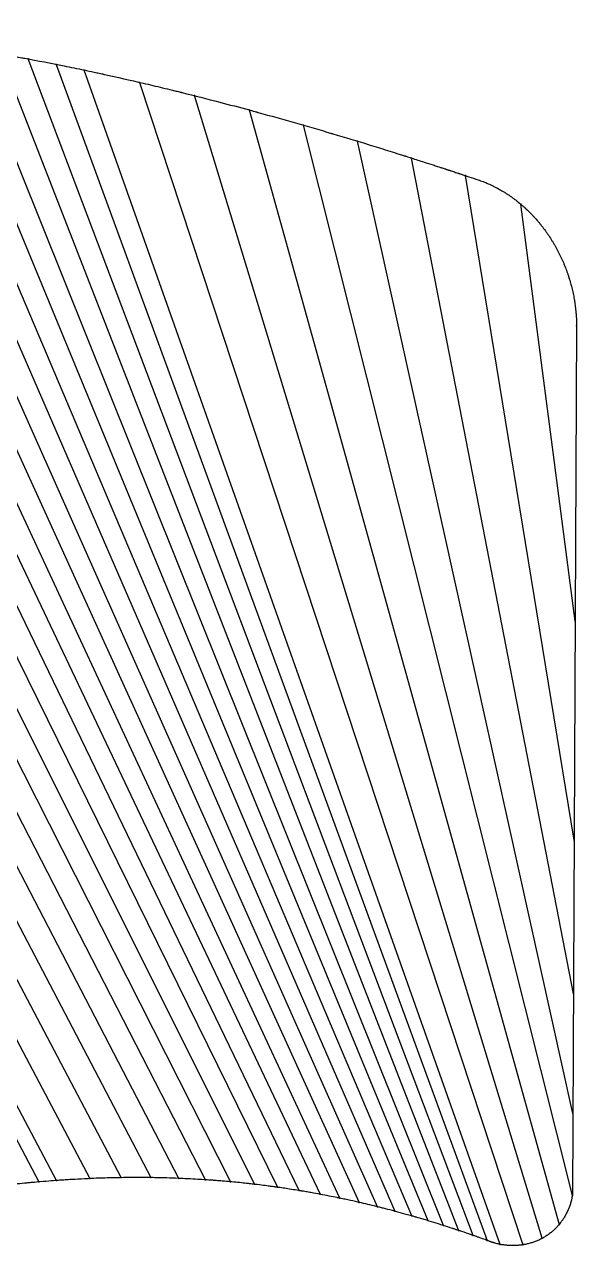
# Model space of a CAD drawing. Header units: millimetres. Extents: x -803 to 607, y -573 to 682.
# Drawn here: x 50 to 607, y -550 to 682 of the extents above; entities that cross this region are included whole.
import ezdxf

# ---------------------------------------------------------------- set-up
doc = ezdxf.new("R2010")
doc.units = ezdxf.units.MM
doc.layers.add('подкладочное стекло', color=7, linetype='Continuous', true_color=0xf3f2f5)

msp = doc.modelspace()

# ---------------------------------------------------------------- linework, layer by layer
at = {"layer": 'подкладочное стекло', "extrusion": (0, 1, 0)}
for p, q in [((205.9, -482.3, -2.2), (-396.5, 678.9, 35.8)), ((232.7, -483.8, -6.3), (-365, 680.5, 30.7)), ((-333.7, 681.6, 26.8), (258.1, -485.8, -9.5)), ((282.3, -488.3, -11.6), (-302.5, 682, 23.9)), ((-271.6, 681.8, 22.1), (305.4, -491.3, -13)), ((327.3, -494.7, -13.7), (-240.9, 681, 21.2)), ((-210.4, 679.7, 21.4), (348.3, -498.4, -13.7)), ((368.4, -502.3, -13.1), (-180.1, 677.8, 22.4)), ((82.4, -484.5, 28.2), (-524.1, 665.4, 67.9)), ((-492, 669.8, 58.1), (116.1, -482.6, 18.2)), ((147.7, -481.6, 9.9), (-460, 673.5, 49.4)), ((-428.2, 676.6, 42), (177.6, -481.6, 3.2)), ((-150.1, 675.5, 24.3), (387.6, -506.6, -12.1)), ((406.1, -510.9, -10.6), (-120.3, 672.6, 27)), ((-90.7, 669.4, 30.5), (423.8, -515.5, -8.7)), ((440.7, -520.2, -6.5), (-61.4, 665.7, 34.7)), ((-540.2, 662.9, 73.3), (64.8, -485.9, 34)), ((-32.3, 661.6, 39.7), (457.1, -525, -4.1)), ((472.8, -529.9, -1.3), (-3.4, 657.2, 45.3)), ((25.3, 652.3, 51.5), (488, -534.9, 1.6)), ((502.6, -539.9, 4.8), (53.9, 647.2, 58.3)), ((82.2, 641.7, 65.7), (516.7, -545, 8.1)), ((530, -548.9, 11.6), (110.4, 635.9, 73.6)), ((166.3, 623.5, 90.8), (552.8, -549.4, 19.5)), ((572.4, -542.8, 28.4), (221.8, 610.1, 110)), ((276.8, 595.7, 130.8), (589.5, -528.8, 38.6)), ((603.2, -416.9, 70.7), (386.1, 564.2, 177.1)), ((603.8, -296.2, 99.4), (440.5, 547.2, 202.4)), ((604.5, -141.2, 136.4), (494.9, 529.4, 228.9)), ((605.6, 80, 189), (550.7, 500.6, 255))]:
    msp.add_line(p, q, dxfattribs=at)
at = {"layer": 'подкладочное стекло', "color": 7, "true_color": 0xf3f2f5, "extrusion": (0, 1, 0)}
for p, q in [((602.8, -499.6, 51), (331.6, 580.3, 153.2)), ((607, 378, 260), (602.8, -499.6, 51))]:
    msp.add_line(p, q, dxfattribs=at)
at = {"layer": 'подкладочное стекло', "color": 7, "true_color": 0xf3f2f5}
for points, knots in [([(-757.3, 612.4, 175.2), (-756, 612.8, 174.5), (-754.7, 613.2, 173.7), (-752.4, 613.9, 172.4), (-751.7, 614.1, 171.9), (-750.5, 614.5, 171.2), (-750.1, 614.6, 171), (-749.5, 614.8, 170.6), (-749.3, 614.8, 170.5), (-749, 614.9, 170.4), (-748.9, 615, 170.3), (-748.7, 615, 170.2), (-748.7, 615, 170.2), (-748.6, 615.1, 170.1), (-748.6, 615.1, 170.1), (-748.5, 615.1, 170.1), (-748.5, 615.1, 170.1), (-747, 615.5, 169.2), (-745.5, 616, 168.3), (-743.3, 616.6, 167), (-742.5, 616.9, 166.6), (-741.4, 617.2, 166), (-741.1, 617.3, 165.8), (-740.5, 617.4, 165.5), (-740.3, 617.5, 165.4), (-740.1, 617.6, 165.2), (-740, 617.6, 165.1), (-739.8, 617.7, 165), (-739.7, 617.7, 165), (-736.6, 618.6, 163.2), (-733.6, 619.4, 161.5), (-729.2, 620.7, 159), (-727.7, 621.1, 158.2), (-725.5, 621.8, 157), (-724.7, 622, 156.5), (-723.6, 622.3, 155.9), (-723.2, 622.4, 155.7), (-722.7, 622.6, 155.4), (-722.5, 622.6, 155.3), (-722.2, 622.7, 155.1), (-722.1, 622.7, 155.1), (-722, 622.8, 155), (-721.9, 622.8, 155), (-721.8, 622.8, 154.9), (-721.8, 622.8, 154.9), (-721.3, 622.9, 154.7), (-720.9, 623.1, 154.5), (-714.8, 624.8, 151.1), (-709.1, 626.3, 148), (-700.5, 628.7, 143.4), (-697.4, 629.5, 141.8), (-692.9, 630.7, 139.4), (-691.4, 631, 138.6), (-689.2, 631.6, 137.5), (-688.4, 631.8, 137.1), (-687.3, 632.1, 136.5), (-686.9, 632.2, 136.3), (-686.3, 632.4, 136), (-686.2, 632.4, 135.9), (-685.9, 632.5, 135.8), (-685.8, 632.5, 135.7), (-685.6, 632.6, 135.6), (-685.5, 632.6, 135.6), (-680.4, 633.9, 133), (-675.4, 635.2, 130.5), (-662.8, 638.3, 124.2), (-655.3, 640.1, 120.6), (-638.8, 643.9, 112.9), (-630, 645.9, 108.9), (-619.4, 648.2, 104.2), (-617.6, 648.5, 103.4), (-614.9, 649.1, 102.3), (-614, 649.3, 101.9), (-612.6, 649.6, 101.3), (-612.2, 649.7, 101.1), (-611.5, 649.8, 100.8), (-611.3, 649.9, 100.7), (-611, 649.9, 100.6), (-610.8, 649.9, 100.5), (-610.7, 650, 100.5), (-610.6, 650, 100.4), (-610.5, 650, 100.4), (-610.4, 650, 100.4), (-597.7, 652.7, 94.9), (-585.1, 655.1, 89.8), (-572, 657.5, 84.9), (-571.7, 657.6, 84.7), (-564.8, 658.8, 82.1), (-558.2, 659.9, 79.7), (-548.5, 661.6, 76.2), (-545.3, 662.1, 75.1), (-540.4, 662.9, 73.4), (-538.8, 663.2, 72.8), (-536.3, 663.5, 72), (-535.5, 663.7, 71.7), (-534.3, 663.9, 71.3), (-533.9, 663.9, 71.2), (-533.3, 664, 71), (-533.1, 664, 70.9), (-532.7, 664.1, 70.7), (-532.5, 664.1, 70.7), (-529.5, 664.6, 69.7), (-526.8, 665, 68.8), (-520.1, 666, 66.6), (-516.1, 666.6, 65.4), (-508.8, 667.6, 63.1), (-505.5, 668.1, 62.1), (-500.5, 668.7, 60.5), (-498.8, 668.9, 60), (-496.3, 669.3, 59.3), (-495.5, 669.4, 59.1), (-494.2, 669.5, 58.7), (-493.8, 669.6, 58.6), (-493.2, 669.7, 58.4), (-492.9, 669.7, 58.3), (-492.5, 669.8, 58.2), (-492.3, 669.8, 58.2), (-485.3, 670.7, 56.1), (-478.6, 671.5, 54.3), (-468.4, 672.6, 51.6), (-464.9, 673, 50.7), (-459.8, 673.6, 49.4), (-458.1, 673.7, 49), (-455.6, 674, 48.3), (-454.7, 674.1, 48.1), (-453.4, 674.2, 47.8), (-453, 674.3, 47.7), (-452.4, 674.3, 47.6), (-452.2, 674.3, 47.5), (-451.7, 674.4, 47.4), (-451.5, 674.4, 47.3), (-444.4, 675.1, 45.6), (-437.5, 675.8, 44.1), (-429.8, 676.4, 42.4), (-429, 676.5, 42.2), (-425.2, 676.8, 41.4), (-422.1, 677.1, 40.7), (-416, 677.5, 39.5), (-413, 677.8, 38.9), (-403, 678.5, 37), (-396.1, 678.9, 35.7), (-385.7, 679.5, 33.9), (-382.2, 679.7, 33.4), (-376.9, 680, 32.5), (-375.2, 680.1, 32.2), (-372.5, 680.2, 31.8), (-371.6, 680.3, 31.7), (-369.9, 680.3, 31.4), (-369, 680.4, 31.3), (-361.1, 680.7, 30.2), (-354.1, 681, 29.2), (-342.6, 681.3, 27.8), (-338.1, 681.5, 27.3), (-332.4, 681.6, 26.6), (-331.1, 681.6, 26.5), (-329.2, 681.7, 26.3), (-328.5, 681.7, 26.2), (-327.6, 681.7, 26.1), (-327.2, 681.7, 26.1), (-326.6, 681.7, 26), (-326.3, 681.7, 26), (-319, 681.8, 25.3), (-312, 681.9, 24.6), (-301.4, 682, 23.8), (-297.8, 682, 23.6), (-292.5, 682, 23.2), (-290.7, 682, 23.1), (-288, 681.9, 22.9), (-287.2, 681.9, 22.9), (-285.8, 681.9, 22.8), (-285.4, 681.9, 22.8), (-284.7, 681.9, 22.7), (-284.5, 681.9, 22.7), (-284.1, 681.9, 22.7), (-284, 681.9, 22.7), (-283.8, 681.9, 22.7), (-283.7, 681.9, 22.7), (-276.5, 681.8, 22.3), (-269.5, 681.7, 22), (-258.9, 681.5, 21.6), (-255.3, 681.4, 21.5), (-250, 681.3, 21.4), (-248.2, 681.2, 21.3), (-245.6, 681.1, 21.3), (-244.7, 681.1, 21.3), (-243.3, 681.1, 21.3), (-242.9, 681, 21.3), (-242.2, 681, 21.3), (-242, 681, 21.3), (-241.7, 681, 21.2), (-241.6, 681, 21.2), (-241.3, 681, 21.2), (-241.2, 681, 21.2), (-241, 681, 21.2), (-241, 681, 21.2), (-234, 680.7, 21.2), (-227, 680.5, 21.2), (-216.5, 680, 21.3), (-212.9, 679.8, 21.3), (-207.6, 679.5, 21.4), (-205.8, 679.4, 21.5), (-203.2, 679.3, 21.5), (-202.3, 679.2, 21.6), (-200.9, 679.1, 21.6), (-200.5, 679.1, 21.6), (-199.8, 679.1, 21.6), (-199.6, 679.1, 21.6), (-199.2, 679, 21.6), (-199.1, 679, 21.6), (-198.9, 679, 21.6), (-198.8, 679, 21.7), (-184.9, 678.2, 22.1), (-170.9, 677.2, 22.8), (-154.6, 675.8, 24), (-152.4, 675.7, 24.1), (-144.2, 674.9, 24.7), (-138.3, 674.4, 25.3), (-129.3, 673.5, 26.1), (-126.3, 673.2, 26.4), (-121.8, 672.8, 26.9), (-120.3, 672.6, 27), (-118, 672.4, 27.3), (-117.3, 672.3, 27.3), (-116.2, 672.2, 27.5), (-115.8, 672.2, 27.5), (-115.2, 672.1, 27.6), (-115, 672.1, 27.6), (-114.7, 672, 27.6), (-114.5, 672, 27.6), (-100.7, 670.6, 29.2), (-87, 669, 30.9), (-69.2, 666.7, 33.5), (-65.4, 666.2, 34.1), (-56.5, 665, 35.5), (-51.4, 664.3, 36.3), (-43.8, 663.3, 37.6), (-41.2, 662.9, 38.1), (-37.4, 662.4, 38.8), (-36.1, 662.2, 39), (-34.2, 661.9, 39.3), (-33.6, 661.8, 39.4), (-32.6, 661.7, 39.6), (-32.3, 661.6, 39.7), (-31.8, 661.5, 39.8), (-31.7, 661.5, 39.8), (-31.4, 661.5, 39.8), (-31.2, 661.4, 39.9), (-17.6, 659.4, 42.4), (-4.1, 657.3, 45), (14.7, 654.2, 49.1), (20, 653.3, 50.3), (29.5, 651.6, 52.4), (33.7, 650.9, 53.4), (40.1, 649.7, 54.9), (42.2, 649.3, 55.4), (45.4, 648.8, 56.2), (46.4, 648.6, 56.5), (48, 648.3, 56.8), (48.6, 648.2, 57), (49.4, 648, 57.2), (49.6, 648, 57.2), (50, 647.9, 57.3), (50.2, 647.9, 57.4), (50.4, 647.8, 57.4), (50.6, 647.8, 57.5), (63.7, 645.4, 60.7), (76.9, 642.8, 64.2), (96.9, 638.8, 69.7), (103.6, 637.4, 71.6), (113.7, 635.3, 74.5), (117.1, 634.5, 75.5), (122.2, 633.4, 77), (123.9, 633.1, 77.5), (126.5, 632.5, 78.3), (127.3, 632.3, 78.6), (128.6, 632, 78.9), (129, 632, 79.1), (129.7, 631.8, 79.3), (129.9, 631.8, 79.3), (130.2, 631.7, 79.4), (130.3, 631.7, 79.5), (130.5, 631.6, 79.5), (130.7, 631.6, 79.6), (143.8, 628.7, 83.6), (156.9, 625.8, 87.7), (176.5, 621.2, 94.2), (183, 619.6, 96.4), (192.8, 617.3, 99.7), (196.1, 616.5, 100.9), (201, 615.3, 102.6), (202.6, 614.9, 103.1), (205, 614.3, 104), (205.9, 614.1, 104.3), (207.1, 613.8, 104.7), (207.5, 613.7, 104.9), (208.1, 613.5, 105.1), (208.3, 613.5, 105.2), (208.7, 613.4, 105.3), (208.9, 613.3, 105.4), (221.6, 610.1, 109.9), (234.3, 606.9, 114.5), (256.9, 601, 123.1), (266.8, 598.4, 126.9), (278.3, 595.3, 131.4), (279.8, 594.9, 132), (282.1, 594.2, 132.9), (282.8, 594, 133.2), (284, 593.7, 133.7), (284.3, 593.6, 133.8), (284.9, 593.5, 134), (285.1, 593.4, 134.1), (285.4, 593.3, 134.2), (285.5, 593.3, 134.3), (285.6, 593.3, 134.3), (285.7, 593.2, 134.3), (285.8, 593.2, 134.4), (285.8, 593.2, 134.4), (298.5, 589.7, 139.5), (311, 586.2, 144.6), (329.8, 580.8, 152.5), (336.1, 579, 155.2), (345.5, 576.3, 159.2), (348.6, 575.4, 160.5), (353.3, 574, 162.6), (354.8, 573.5, 163.2), (357.2, 572.8, 164.3), (358, 572.6, 164.6), (359.1, 572.3, 165.1), (359.5, 572.1, 165.3), (360.1, 572, 165.5), (360.3, 571.9, 165.6), (360.7, 571.8, 165.8), (360.9, 571.7, 165.9), (373.3, 568.1, 171.3), (385.5, 564.4, 176.8), (404, 558.7, 185.2), (410.2, 556.8, 188.1), (419.4, 553.9, 192.4), (422.5, 552.9, 193.9), (427.2, 551.4, 196), (428.7, 550.9, 196.8), (431.1, 550.2, 197.9), (431.8, 549.9, 198.2), (433, 549.6, 198.8), (433.4, 549.5, 199), (434, 549.3, 199.3), (434.2, 549.2, 199.3), (434.6, 549.1, 199.5), (434.8, 549, 199.6), (436.8, 548.4, 200.6), (438.7, 547.8, 201.5), (444.7, 545.8, 204.4), (448.9, 544.5, 206.4), (456.2, 542.2, 209.9), (459.2, 541.2, 211.3), (463.8, 539.7, 213.6), (465.3, 539.2, 214.3), (467.6, 538.5, 215.4), (468.4, 538.2, 215.8), (469.5, 537.8, 216.3), (469.9, 537.7, 216.5), (470.5, 537.5, 216.8), (470.6, 537.5, 216.9), (470.9, 537.4, 217), (471, 537.3, 217.1), (471.2, 537.3, 217.2), (471.3, 537.2, 217.2), (472, 537, 217.6), (472.7, 536.8, 217.9), (473.8, 536.4, 218.5), (474.2, 536.3, 218.7), (474.9, 536.1, 219), (475.1, 536, 219.1), (475.4, 535.9, 219.2), (475.5, 535.9, 219.3), (475.7, 535.8, 219.4), (475.7, 535.8, 219.4), (475.8, 535.8, 219.4), (475.8, 535.8, 219.5), (475.9, 535.7, 219.5), (475.9, 535.7, 219.5), (475.9, 535.7, 219.5), (475.9, 535.7, 219.5), (476.3, 535.6, 219.7), (476.7, 535.5, 219.9), (477.3, 535.3, 220.2), (477.5, 535.2, 220.3), (477.7, 535.1, 220.4), (477.8, 535.1, 220.4), (478, 535.1, 220.5), (478, 535, 220.5), (478.1, 535, 220.6), (478.1, 535, 220.6), (478.1, 535, 220.6), (478.2, 535, 220.6), (478.2, 535, 220.6), (478.2, 535, 220.6), (478.2, 535, 220.6), (478.2, 535, 220.6), (478.2, 535, 220.6)], [1105.9392915, 1105.9392915, 1105.9392915, 1105.9392915, 1105.9431978, 1105.9431978, 1105.9451509, 1105.9451509, 1105.9461275, 1105.9461275, 1105.9466157, 1105.9466157, 1105.9468599, 1105.9468599, 1105.9469819, 1105.9469819, 1105.947043, 1105.947043, 1105.947104, 1105.947104, 1105.9510103, 1105.9510103, 1105.9529634, 1105.9529634, 1105.95394, 1105.95394, 1105.9544282, 1105.9544282, 1105.9546724, 1105.9546724, 1105.9549165, 1105.9549165, 1105.962729, 1105.962729, 1105.9666353, 1105.9666353, 1105.9685884, 1105.9685884, 1105.969565, 1105.969565, 1105.9700532, 1105.9700532, 1105.9702974, 1105.9702974, 1105.9704194, 1105.9704194, 1105.9705415, 1105.9705415, 1105.9715424, 1105.9715424, 1105.9861665, 1105.9861665, 1105.993979, 1105.993979, 1105.9978853, 1105.9978853, 1105.9998384, 1105.9998384, 1106.000815, 1106.000815, 1106.0013032, 1106.0013032, 1106.0015474, 1106.0015474, 1106.0017915, 1106.0017915, 1106.0141444, 1106.0141444, 1106.0330415, 1106.0330415, 1106.0552321, 1106.0552321, 1106.0597618, 1106.0597618, 1106.0620267, 1106.0620267, 1106.0631591, 1106.0631591, 1106.0637253, 1106.0637253, 1106.0640084, 1106.0640084, 1106.06415, 1106.06415, 1106.0642915, 1106.0642915, 1106.0946002, 1106.0946002, 1106.0955415, 1106.0955415, 1106.1111665, 1106.1111665, 1106.118979, 1106.118979, 1106.1228853, 1106.1228853, 1106.1248384, 1106.1248384, 1106.125815, 1106.125815, 1106.1263032, 1106.1263032, 1106.1267915, 1106.1267915, 1106.1331742, 1106.1331742, 1106.1424165, 1106.1424165, 1106.150229, 1106.150229, 1106.1541353, 1106.1541353, 1106.1560884, 1106.1560884, 1106.157065, 1106.157065, 1106.1575532, 1106.1575532, 1106.1580415, 1106.1580415, 1106.1736665, 1106.1736665, 1106.181479, 1106.181479, 1106.1853853, 1106.1853853, 1106.1873384, 1106.1873384, 1106.188315, 1106.188315, 1106.1888032, 1106.1888032, 1106.1892915, 1106.1892915, 1106.2049165, 1106.2049165, 1106.2067278, 1106.2067278, 1106.2136346, 1106.2136346, 1106.2205415, 1106.2205415, 1106.2361665, 1106.2361665, 1106.243979, 1106.243979, 1106.2478853, 1106.2478853, 1106.2498384, 1106.2498384, 1106.2517915, 1106.2517915, 1106.2674165, 1106.2674165, 1106.2773029, 1106.2773029, 1106.2801722, 1106.2801722, 1106.2816069, 1106.2816069, 1106.2823242, 1106.2823242, 1106.2830415, 1106.2830415, 1106.2986665, 1106.2986665, 1106.306479, 1106.306479, 1106.3103853, 1106.3103853, 1106.3123384, 1106.3123384, 1106.313315, 1106.313315, 1106.3138032, 1106.3138032, 1106.3140474, 1106.3140474, 1106.3142915, 1106.3142915, 1106.3299165, 1106.3299165, 1106.337729, 1106.337729, 1106.3416353, 1106.3416353, 1106.3435884, 1106.3435884, 1106.344565, 1106.344565, 1106.3450532, 1106.3450532, 1106.3452974, 1106.3452974, 1106.3455415, 1106.3455415, 1106.3457235, 1106.3457235, 1106.3611665, 1106.3611665, 1106.368979, 1106.368979, 1106.3728853, 1106.3728853, 1106.3748384, 1106.3748384, 1106.375815, 1106.375815, 1106.3763032, 1106.3763032, 1106.3765474, 1106.3765474, 1106.3767915, 1106.3767915, 1106.4080415, 1106.4080415, 1106.4129809, 1106.4129809, 1106.4261362, 1106.4261362, 1106.4327139, 1106.4327139, 1106.4360027, 1106.4360027, 1106.4376471, 1106.4376471, 1106.4384693, 1106.4384693, 1106.4388804, 1106.4388804, 1106.4392915, 1106.4392915, 1106.4705415, 1106.4705415, 1106.4791865, 1106.4791865, 1106.490489, 1106.490489, 1106.4961403, 1106.4961403, 1106.4989659, 1106.4989659, 1106.5003787, 1106.5003787, 1106.5010851, 1106.5010851, 1106.5014383, 1106.5014383, 1106.5017915, 1106.5017915, 1106.5330415, 1106.5330415, 1106.5450106, 1106.5450106, 1106.554651, 1106.554651, 1106.5594713, 1106.5594713, 1106.5618814, 1106.5618814, 1106.5630865, 1106.5630865, 1106.563689, 1106.563689, 1106.5639902, 1106.5639902, 1106.5642915, 1106.5642915, 1106.5955415, 1106.5955415, 1106.6110583, 1106.6110583, 1106.6189249, 1106.6189249, 1106.6228582, 1106.6228582, 1106.6248249, 1106.6248249, 1106.6258082, 1106.6258082, 1106.6262999, 1106.6262999, 1106.6265457, 1106.6265457, 1106.6267915, 1106.6267915, 1106.6580415, 1106.6580415, 1106.6736665, 1106.6736665, 1106.681479, 1106.681479, 1106.6853853, 1106.6853853, 1106.6873384, 1106.6873384, 1106.688315, 1106.688315, 1106.6888032, 1106.6888032, 1106.6892915, 1106.6892915, 1106.7205415, 1106.7205415, 1106.7445068, 1106.7445068, 1106.7481492, 1106.7481492, 1106.7499703, 1106.7499703, 1106.7508809, 1106.7508809, 1106.7513362, 1106.7513362, 1106.7515639, 1106.7515639, 1106.7516777, 1106.7516777, 1106.7517915, 1106.7517915, 1106.7830415, 1106.7830415, 1106.7986665, 1106.7986665, 1106.806479, 1106.806479, 1106.8103853, 1106.8103853, 1106.8123384, 1106.8123384, 1106.813315, 1106.813315, 1106.8138032, 1106.8138032, 1106.8142915, 1106.8142915, 1106.8455415, 1106.8455415, 1106.8611665, 1106.8611665, 1106.868979, 1106.868979, 1106.8728853, 1106.8728853, 1106.8748384, 1106.8748384, 1106.875815, 1106.875815, 1106.8763032, 1106.8763032, 1106.8767915, 1106.8767915, 1106.8815756, 1106.8815756, 1106.8924165, 1106.8924165, 1106.900229, 1106.900229, 1106.9041353, 1106.9041353, 1106.9060884, 1106.9060884, 1106.907065, 1106.907065, 1106.9075532, 1106.9075532, 1106.9077974, 1106.9077974, 1106.9080415, 1106.9080415, 1106.9099946, 1106.9099946, 1106.9109712, 1106.9109712, 1106.9114595, 1106.9114595, 1106.9117036, 1106.9117036, 1106.9118257, 1106.9118257, 1106.9118867, 1106.9118867, 1106.9119172, 1106.9119172, 1106.9119478, 1106.9119478, 1106.9129243, 1106.9129243, 1106.9134126, 1106.9134126, 1106.9136567, 1106.9136567, 1106.9137788, 1106.9137788, 1106.9138399, 1106.9138399, 1106.9138704, 1106.9138704, 1106.9138856, 1106.9138856, 1106.9139009, 1106.9139009, 1106.9139009, 1106.9139009]), ([(478.2, 535, 220.6), (478.2, 535, 220.6), (478.4, 534.9, 220.7), (479, 534.7, 221), (479.2, 534.6, 221.1), (479.7, 534.5, 221.3), (479.8, 534.5, 221.4), (480, 534.4, 221.5), (480.1, 534.4, 221.6), (480.3, 534.3, 221.6), (480.3, 534.3, 221.7), (480.4, 534.3, 221.7), (480.4, 534.3, 221.7), (480.4, 534.3, 221.7), (480.4, 534.3, 221.7), (480.5, 534.2, 221.7), (480.5, 534.2, 221.7), (482, 533.7, 222.5), (483.5, 533.2, 223.2), (485.7, 532.5, 224.3), (486.5, 532.2, 224.7), (487.6, 531.9, 225.3), (488, 531.7, 225.5), (488.6, 531.6, 225.8), (488.8, 531.5, 225.8), (489.1, 531.4, 226), (489.3, 531.3, 226.1), (492.5, 530.2, 227.7), (495.5, 529.2, 229.2), (501.5, 527.2, 232.2), (504.5, 526.2, 233.7), (507.6, 525.2, 235.3)], [1106.91390089, 1106.91390089, 1106.91390089, 1106.91390089, 1106.91487745, 1106.91487745, 1106.91536573, 1106.91536573, 1106.91560987, 1106.91560987, 1106.91573194, 1106.91573194, 1106.91579298, 1106.91579298, 1106.9158235, 1106.9158235, 1106.91583876, 1106.91583876, 1106.91585401, 1106.91585401, 1106.91976026, 1106.91976026, 1106.92171339, 1106.92171339, 1106.92268995, 1106.92268995, 1106.92317823, 1106.92317823, 1106.92366651, 1106.92366651, 1106.93147901, 1106.93147901, 1106.93929151, 1106.93929151, 1106.93929151, 1106.93929151]), ([(507.6, 525.2, 235.3), (509.3, 524.6, 236.2), (511.1, 524, 237), (514.5, 522.7, 238.7), (516.2, 522, 239.6), (519.7, 520.5, 241.2), (521.4, 519.7, 242.1), (523.9, 518.4, 243.3), (524.7, 518, 243.6), (526, 517.3, 244.2), (526.4, 517.1, 244.4), (527, 516.8, 244.7), (527.2, 516.7, 244.8), (527.7, 516.4, 245), (527.9, 516.3, 245.1), (529.7, 515.3, 246), (531.4, 514.4, 246.7), (533.8, 512.9, 247.8), (534.6, 512.4, 248.2), (536.2, 511.4, 248.9), (537, 510.9, 249.2), (539.4, 509.3, 250.3), (540.9, 508.2, 251), (543.3, 506.5, 252), (544, 505.9, 252.3), (545.2, 505.1, 252.8), (545.6, 504.8, 252.9), (546.3, 504.2, 253.2), (546.7, 503.9, 253.4), (548.6, 502.4, 254.2), (550.1, 501.1, 254.8), (552.3, 499.2, 255.7), (553.1, 498.6, 256), (554.2, 497.6, 256.4), (554.5, 497.3, 256.5), (555.1, 496.8, 256.8), (555.2, 496.6, 256.8), (555.6, 496.3, 257), (555.8, 496.1, 257), (557.4, 494.6, 257.6), (558.8, 493.2, 258.2), (560.9, 491.2, 258.9), (561.6, 490.5, 259.2), (562.6, 489.4, 259.5), (562.9, 489, 259.7), (563.4, 488.5, 259.8), (563.6, 488.3, 259.9), (563.9, 487.9, 260), (564.1, 487.8, 260.1), (565.6, 486.1, 260.6), (566.9, 484.7, 261), (568.8, 482.4, 261.7), (569.4, 481.6, 261.9), (570.7, 480.1, 262.3), (571.3, 479.3, 262.5), (573.1, 477, 263), (574.3, 475.4, 263.4), (576.1, 473, 263.9), (576.7, 472.2, 264), (577.5, 471, 264.3), (577.8, 470.5, 264.3), (578.2, 469.9, 264.4), (578.4, 469.7, 264.5), (578.7, 469.3, 264.5), (578.8, 469.1, 264.6), (580.1, 467.2, 264.9), (581.2, 465.5, 265.2), (582.7, 462.9, 265.5), (583.3, 462.1, 265.6), (584, 460.8, 265.8), (584.3, 460.3, 265.9), (584.8, 459.5, 266), (585.1, 459, 266), (586.3, 456.8, 266.3), (587.3, 455.1, 266.4), (588.7, 452.4, 266.6), (589.1, 451.5, 266.7), (589.8, 450.1, 266.8), (590, 449.7, 266.8), (590.5, 448.8, 266.9), (590.7, 448.3, 266.9), (591.8, 446, 267), (592.6, 444.2, 267.1), (593.8, 441.4, 267.2), (594.2, 440.5, 267.2), (594.8, 439.1, 267.2), (595, 438.6, 267.2), (595.2, 437.9, 267.2), (595.3, 437.7, 267.2), (595.5, 437.2, 267.2), (595.6, 437, 267.2), (596.4, 434.9, 267.2), (597.1, 433, 267.2), (598.1, 430.1, 267.1), (598.4, 429.2, 267.1), (598.9, 427.7, 267), (599.1, 427.3, 267), (599.3, 426.5, 267), (599.4, 426.3, 267), (599.5, 425.9, 267), (599.5, 425.8, 267), (599.6, 425.6, 266.9), (599.6, 425.5, 266.9), (600.3, 423.4, 266.8), (600.8, 421.4, 266.7), (601.9, 417.5, 266.4), (602.4, 415.5, 266.2), (603.3, 411.6, 265.9), (603.7, 409.6, 265.6), (604.3, 406.7, 265.3), (604.5, 405.7, 265.1), (604.7, 404.2, 264.9), (604.8, 403.7, 264.9), (605, 402.7, 264.7), (605, 402.2, 264.7), (605.4, 399.7, 264.3), (605.7, 397.8, 264), (606, 394.8, 263.5), (606.1, 393.8, 263.3), (606.3, 392.3, 263), (606.3, 391.8, 263), (606.4, 391.1, 262.8), (606.4, 390.9, 262.8), (606.4, 390.5, 262.7), (606.5, 390.4, 262.7), (606.5, 390.1, 262.6), (606.5, 390, 262.6), (606.7, 387.9, 262.2), (606.8, 385.9, 261.8), (606.9, 381.9, 260.9), (607, 379.9, 260.5), (607, 378, 260)], [1106.939292, 1106.939292, 1106.939292, 1106.939292, 1106.970542, 1106.970542, 1107.001792, 1107.001792, 1107.033042, 1107.033042, 1107.048667, 1107.048667, 1107.056479, 1107.056479, 1107.060385, 1107.060385, 1107.064292, 1107.064292, 1107.095542, 1107.095542, 1107.111167, 1107.111167, 1107.126792, 1107.126792, 1107.158042, 1107.158042, 1107.173667, 1107.173667, 1107.181479, 1107.181479, 1107.189292, 1107.189292, 1107.220542, 1107.220542, 1107.236167, 1107.236167, 1107.243979, 1107.243979, 1107.247885, 1107.247885, 1107.251792, 1107.251792, 1107.283042, 1107.283042, 1107.298667, 1107.298667, 1107.306479, 1107.306479, 1107.310385, 1107.310385, 1107.314292, 1107.314292, 1107.345542, 1107.345542, 1107.361167, 1107.361167, 1107.376792, 1107.376792, 1107.408042, 1107.408042, 1107.423667, 1107.423667, 1107.431479, 1107.431479, 1107.435385, 1107.435385, 1107.439292, 1107.439292, 1107.470542, 1107.470542, 1107.486167, 1107.486167, 1107.493979, 1107.493979, 1107.501792, 1107.501792, 1107.533042, 1107.533042, 1107.548667, 1107.548667, 1107.556479, 1107.556479, 1107.564292, 1107.564292, 1107.595542, 1107.595542, 1107.611167, 1107.611167, 1107.618979, 1107.618979, 1107.622885, 1107.622885, 1107.626792, 1107.626792, 1107.658042, 1107.658042, 1107.673667, 1107.673667, 1107.681479, 1107.681479, 1107.685385, 1107.685385, 1107.687338, 1107.687338, 1107.689292, 1107.689292, 1107.720542, 1107.720542, 1107.751792, 1107.751792, 1107.783042, 1107.783042, 1107.798667, 1107.798667, 1107.806479, 1107.806479, 1107.814292, 1107.814292, 1107.845542, 1107.845542, 1107.861167, 1107.861167, 1107.868979, 1107.868979, 1107.872885, 1107.872885, 1107.874838, 1107.874838, 1107.876792, 1107.876792, 1107.908042, 1107.908042, 1107.939292, 1107.939292, 1107.939292, 1107.939292]), ([(88.2, -484.1, 26.4), (87.6, -484.1, 26.6), (86.3, -484.2, 27), (82.5, -484.5, 28.2), (80.1, -484.7, 29), (74, -485.2, 30.9), (70.2, -485.5, 32.1), (63.5, -486, 34.4), (61.1, -486.3, 35.2), (57.2, -486.6, 36.5), (55.9, -486.7, 37), (53.8, -486.9, 37.7), (53.1, -487, 37.9), (52, -487.1, 38.3), (51.6, -487.1, 38.4), (51.1, -487.2, 38.6), (50.9, -487.2, 38.7), (50.5, -487.3, 38.8), (50.3, -487.3, 38.9), (44.1, -487.9, 41.1), (38, -488.5, 43.3), (30.4, -489.4, 46.1), (29, -489.6, 46.6), (25.2, -490, 48), (22.7, -490.3, 48.9), (19, -490.8, 50.3), (17.7, -490.9, 50.8), (15.8, -491.2, 51.5), (15.2, -491.2, 51.8), (14.2, -491.4, 52.2), (13.9, -491.4, 52.3), (13.5, -491.5, 52.5), (13.3, -491.5, 52.5), (13.1, -491.5, 52.6), (13, -491.5, 52.6), (12.8, -491.5, 52.7), (12.7, -491.6, 52.7), (8.2, -492.1, 54.5), (3, -492.8, 56.5), (-6.2, -494.1, 60.2), (-9.5, -494.6, 61.5), (-14.7, -495.4, 63.7), (-16.6, -495.6, 64.5), (-19.4, -496.1, 65.6), (-20.3, -496.2, 66), (-21.8, -496.4, 66.7), (-22.3, -496.5, 66.9), (-23, -496.6, 67.2), (-23.3, -496.7, 67.3), (-23.6, -496.7, 67.4), (-23.8, -496.7, 67.5), (-24, -496.8, 67.6), (-24.2, -496.8, 67.7), (-26.7, -497.2, 68.7), (-29.5, -497.6, 69.9), (-34.7, -498.5, 72.1), (-37, -498.8, 73.1), (-42.4, -499.7, 75.5), (-45.6, -500.3, 76.9), (-50.9, -501.2, 79.2), (-52.8, -501.5, 80.1), (-55.6, -502, 81.3), (-56.6, -502.2, 81.8), (-58.1, -502.5, 82.4), (-58.6, -502.6, 82.7), (-59.3, -502.7, 83), (-59.6, -502.7, 83.1), (-59.9, -502.8, 83.3), (-60.1, -502.8, 83.3), (-60.3, -502.9, 83.5), (-60.5, -502.9, 83.5), (-67.4, -504.2, 86.6), (-73.8, -505.4, 89.6), (-85.7, -507.7, 95.2), (-91.3, -508.8, 97.9), (-96.4, -509.8, 100.3)], [1.6875, 1.6875, 1.6875, 1.6875, 1.7039511, 1.7039511, 1.71875, 1.71875, 1.734375, 1.734375, 1.7421875, 1.7421875, 1.7460937, 1.7460937, 1.7480469, 1.7480469, 1.7490234, 1.7490234, 1.7495117, 1.7495117, 1.75, 1.75, 1.78125, 1.78125, 1.7880354, 1.7880354, 1.8002677, 1.8002677, 1.8063838, 1.8063838, 1.8094419, 1.8094419, 1.810971, 1.810971, 1.8117355, 1.8117355, 1.8121177, 1.8121177, 1.8125, 1.8125, 1.84375, 1.84375, 1.859375, 1.859375, 1.8671875, 1.8671875, 1.8710937, 1.8710937, 1.8730469, 1.8730469, 1.8740234, 1.8740234, 1.8745117, 1.8745117, 1.875, 1.875, 1.8937958, 1.8937958, 1.90625, 1.90625, 1.921875, 1.921875, 1.9296875, 1.9296875, 1.9335937, 1.9335937, 1.9355469, 1.9355469, 1.9365234, 1.9365234, 1.9370117, 1.9370117, 1.9375, 1.9375, 1.96875, 1.96875, 2, 2, 2, 2]), ([(519.3, -545.9, 8.7), (519.3, -545.9, 8.7), (518.9, -545.7, 8.6), (517.3, -545.2, 8.2), (516.2, -544.7, 7.9), (513.1, -543.6, 7.2), (511.2, -542.9, 6.8), (507.7, -541.7, 5.9), (506.5, -541.3, 5.7), (504.4, -540.5, 5.2), (503.7, -540.3, 5), (502.6, -539.9, 4.8), (502.3, -539.8, 4.7), (501.7, -539.6, 4.6), (501.5, -539.5, 4.5), (501.2, -539.4, 4.5), (501.1, -539.4, 4.4), (500.9, -539.3, 4.4), (500.8, -539.3, 4.4), (497.5, -538.1, 3.6), (494.3, -537, 3), (490.1, -535.6, 2.1), (489, -535.2, 1.8), (486.9, -534.5, 1.4), (485.9, -534.2, 1.2), (484.4, -533.7, 0.9), (483.9, -533.5, 0.8), (483.2, -533.3, 0.7), (482.9, -533.2, 0.6), (482.5, -533.1, 0.5), (482.4, -533, 0.5), (482.2, -533, 0.5), (482.2, -532.9, 0.5), (482, -532.9, 0.4), (482, -532.9, 0.4), (475.7, -530.8, -0.8), (469.4, -528.8, -2), (459.9, -525.9, -3.6), (456.7, -524.9, -4.1), (451.8, -523.4, -4.9), (450.2, -523, -5.1), (447.8, -522.2, -5.5), (447, -522, -5.6), (445.8, -521.7, -5.8), (445.4, -521.5, -5.9), (444.7, -521.4, -6), (444.5, -521.3, -6), (444.2, -521.2, -6), (444.1, -521.2, -6), (443.9, -521.1, -6.1), (443.9, -521.1, -6.1), (442.6, -520.7, -6.3), (441.5, -520.4, -6.4), (433.4, -518.1, -7.6), (427, -516.4, -8.4), (418.1, -514, -9.4), (415.1, -513.2, -9.7), (410.9, -512.2, -10.1), (409.6, -511.8, -10.2), (407.8, -511.4, -10.4), (407.2, -511.2, -10.5), (406.3, -511, -10.6), (406, -510.9, -10.6), (405.6, -510.8, -10.6), (405.4, -510.8, -10.6), (405.2, -510.7, -10.7), (405.1, -510.7, -10.7), (405, -510.7, -10.7), (404.9, -510.7, -10.7), (399.5, -509.3, -11.2), (393.8, -508, -11.6), (387.3, -506.5, -12.1), (386.9, -506.4, -12.1), (383.2, -505.5, -12.4), (379.8, -504.8, -12.6), (374.6, -503.6, -12.8), (372.8, -503.3, -12.9), (370, -502.7, -13), (369.1, -502.5, -13.1), (367.7, -502.2, -13.1), (367.3, -502.1, -13.2), (366.6, -502, -13.2), (366.3, -501.9, -13.2), (366, -501.8, -13.2), (365.9, -501.8, -13.2), (365.6, -501.8, -13.2), (365.5, -501.7, -13.2), (360.3, -500.7, -13.4), (354.7, -499.6, -13.6), (345.6, -497.9, -13.7), (342.5, -497.3, -13.7), (337.5, -496.4, -13.7), (335.9, -496.1, -13.7), (333.3, -495.7, -13.7), (332.5, -495.5, -13.7), (331.2, -495.3, -13.7), (330.7, -495.3, -13.7), (330.1, -495.1, -13.7), (329.9, -495.1, -13.7), (329.5, -495.1, -13.7), (329.4, -495, -13.7), (329.2, -495, -13.7), (329.1, -495, -13.7), (328.3, -494.9, -13.7), (327.7, -494.8, -13.7), (321.6, -493.8, -13.6), (316.8, -493, -13.4), (310.4, -492, -13.2), (308.3, -491.7, -13.1), (305.5, -491.3, -13), (304.6, -491.2, -13), (303.4, -491.1, -12.9), (303, -491, -12.9), (302.4, -490.9, -12.9), (302.3, -490.9, -12.9), (302, -490.9, -12.9), (301.9, -490.8, -12.9), (301.8, -490.8, -12.8), (301.7, -490.8, -12.8), (301.6, -490.8, -12.8), (301.6, -490.8, -12.8), (300.9, -490.7, -12.8), (299.9, -490.6, -12.8), (297.1, -490.2, -12.6), (295.2, -489.9, -12.5), (290.7, -489.4, -12.2), (288, -489, -12.1), (283.3, -488.5, -11.7), (281.6, -488.3, -11.6), (278.9, -487.9, -11.4), (278, -487.8, -11.3), (276.5, -487.7, -11.2), (276, -487.6, -11.2), (275.3, -487.5, -11.1), (275.1, -487.5, -11.1), (274.7, -487.5, -11), (274.5, -487.5, -11), (274.3, -487.4, -11), (274.1, -487.4, -11), (269.8, -486.9, -10.6), (264.8, -486.4, -10.2), (258.8, -485.9, -9.5), (258.5, -485.8, -9.5), (255.5, -485.6, -9.2), (252.6, -485.3, -8.9), (248, -484.9, -8.3), (246.4, -484.8, -8.1), (243.9, -484.6, -7.8), (243.1, -484.5, -7.7), (241.8, -484.4, -7.6), (241.4, -484.4, -7.5), (240.8, -484.4, -7.4), (240.6, -484.3, -7.4), (240.2, -484.3, -7.3), (240.1, -484.3, -7.3), (239.9, -484.3, -7.3), (239.7, -484.3, -7.3), (238.3, -484.2, -7.1), (236.6, -484, -6.9), (232.4, -483.8, -6.3), (230, -483.6, -6), (224.3, -483.3, -5.1), (221.1, -483.1, -4.7), (215.8, -482.8, -3.8), (213.9, -482.7, -3.5), (210.9, -482.6, -3), (209.9, -482.5, -2.8), (208.3, -482.4, -2.6), (207.8, -482.4, -2.5), (206.9, -482.4, -2.3), (206.7, -482.4, -2.3), (206.3, -482.4, -2.2), (206.1, -482.4, -2.2), (205.9, -482.3, -2.2), (205.7, -482.3, -2.1), (197.3, -482, -0.7), (189.9, -481.8, 0.7), (181, -481.6, 2.5), (179, -481.6, 2.9), (174.9, -481.6, 3.8), (173, -481.5, 4.2), (170.3, -481.5, 4.8), (169.4, -481.5, 5), (168.1, -481.5, 5.2), (167.7, -481.5, 5.3), (167.1, -481.5, 5.5), (166.9, -481.5, 5.5), (166.5, -481.5, 5.6), (166.4, -481.5, 5.6), (166.3, -481.5, 5.6), (166.2, -481.5, 5.7), (166.1, -481.5, 5.7), (166.1, -481.5, 5.7), (160.1, -481.5, 7), (154.8, -481.5, 8.3), (145.4, -481.7, 10.5), (141.4, -481.7, 11.5), (134.7, -481.9, 13.2), (132.1, -482, 13.9), (129.3, -482.1, 14.6), (128.6, -482.1, 14.8), (127.7, -482.1, 15), (127.5, -482.1, 15.1), (127.2, -482.1, 15.2), (127.1, -482.1, 15.2), (127, -482.1, 15.2), (127, -482.1, 15.2), (126.9, -482.1, 15.2), (126.9, -482.1, 15.2), (126.9, -482.1, 15.3), (126.9, -482.1, 15.3), (120.8, -482.3, 16.9), (115.4, -482.6, 18.4), (106, -483, 21.1), (102, -483.3, 22.2), (95.4, -483.6, 24.2), (92.9, -483.8, 25), (90.3, -484, 25.8), (89.6, -484, 26), (88.9, -484.1, 26.2), (88.7, -484.1, 26.3), (88.5, -484.1, 26.3), (88.4, -484.1, 26.3), (88.3, -484.1, 26.4), (88.3, -484.1, 26.4), (88.3, -484.1, 26.4), (88.3, -484.1, 26.4), (88.3, -484.1, 26.4), (88.3, -484.1, 26.4), (88.2, -484.1, 26.4)], [1, 1, 1, 1, 1.0078125, 1.0078125, 1.015625, 1.015625, 1.0234375, 1.0234375, 1.0273437, 1.0273437, 1.0292969, 1.0292969, 1.0302734, 1.0302734, 1.0307617, 1.0307617, 1.0310058, 1.0310058, 1.03125, 1.03125, 1.046875, 1.046875, 1.0523267, 1.0523267, 1.0574133, 1.0574133, 1.0599567, 1.0599567, 1.0612283, 1.0612283, 1.0618642, 1.0618642, 1.0621821, 1.0621821, 1.0625, 1.0625, 1.09375, 1.09375, 1.109375, 1.109375, 1.1171875, 1.1171875, 1.1210937, 1.1210937, 1.1230469, 1.1230469, 1.1240234, 1.1240234, 1.1245117, 1.1245117, 1.125, 1.125, 1.129265, 1.129265, 1.15625, 1.15625, 1.171875, 1.171875, 1.1796875, 1.1796875, 1.1835937, 1.1835937, 1.1855469, 1.1855469, 1.1865234, 1.1865234, 1.1870117, 1.1870117, 1.1875, 1.1875, 1.216831, 1.216831, 1.21875, 1.21875, 1.234375, 1.234375, 1.2421875, 1.2421875, 1.2460937, 1.2460937, 1.2480469, 1.2480469, 1.2490234, 1.2490234, 1.2495117, 1.2495117, 1.25, 1.25, 1.2785714, 1.2785714, 1.2928571, 1.2928571, 1.3, 1.3, 1.3035714, 1.3035714, 1.3053571, 1.3053571, 1.30625, 1.30625, 1.3066964, 1.3066964, 1.3071429, 1.3071429, 1.3093237, 1.3093237, 1.3285714, 1.3285714, 1.3392857, 1.3392857, 1.3446429, 1.3446429, 1.3473214, 1.3473214, 1.3486607, 1.3486607, 1.3493304, 1.3493304, 1.3496652, 1.3496652, 1.35, 1.35, 1.3607143, 1.3607143, 1.3714286, 1.3714286, 1.3821429, 1.3821429, 1.3875, 1.3875, 1.3901786, 1.3901786, 1.3915179, 1.3915179, 1.3921875, 1.3921875, 1.3925223, 1.3925223, 1.3928571, 1.3928571, 1.4196429, 1.4196429, 1.421075, 1.421075, 1.4337518, 1.4337518, 1.4400902, 1.4400902, 1.4432594, 1.4432594, 1.444844, 1.444844, 1.4456363, 1.4456363, 1.4460324, 1.4460324, 1.4464286, 1.4464286, 1.4598214, 1.4598214, 1.4732143, 1.4732143, 1.4866071, 1.4866071, 1.4933036, 1.4933036, 1.4966518, 1.4966518, 1.4983259, 1.4983259, 1.4991629, 1.4991629, 1.4995815, 1.4995815, 1.5, 1.5, 1.53125, 1.53125, 1.5415749, 1.5415749, 1.5520374, 1.5520374, 1.5572687, 1.5572687, 1.5598844, 1.5598844, 1.5611922, 1.5611922, 1.5618461, 1.5618461, 1.562173, 1.562173, 1.5625, 1.5625, 1.578125, 1.578125, 1.59375, 1.59375, 1.609375, 1.609375, 1.6171875, 1.6171875, 1.6210937, 1.6210937, 1.6230469, 1.6230469, 1.6240234, 1.6240234, 1.6245117, 1.6245117, 1.625, 1.625, 1.640625, 1.640625, 1.65625, 1.65625, 1.671875, 1.671875, 1.6796875, 1.6796875, 1.6835937, 1.6835937, 1.6855469, 1.6855469, 1.6865234, 1.6865234, 1.6870117, 1.6870117, 1.6875, 1.6875, 1.6875, 1.6875]), ([(602.8, -499.6, 51), (602.8, -499.7, 51), (602.8, -499.8, 51), (602.7, -500.4, 50.8), (602.5, -501.1, 50.6), (602.3, -502, 50.3), (602.3, -502.3, 50.2), (602.1, -502.9, 50), (602.1, -503.2, 49.9), (601.7, -504.8, 49.3), (601.3, -506, 48.9), (600.8, -507.8, 48.3), (600.6, -508.4, 48), (600.2, -509.6, 47.6), (600, -510.2, 47.4), (599.3, -512, 46.7), (598.9, -513.1, 46.2), (598.1, -514.8, 45.5), (597.9, -515.4, 45.3), (597.5, -516.2, 44.9), (597.3, -516.5, 44.8), (597.1, -517.1, 44.5), (596.9, -517.3, 44.4), (596.2, -518.7, 43.8), (595.6, -519.8, 43.3), (594.4, -521.9, 42.2), (593.7, -523, 41.7), (592.3, -525, 40.6), (591.6, -526, 40.1), (590.4, -527.6, 39.2), (590, -528.2, 38.9), (589.3, -528.9, 38.5), (589.2, -529.1, 38.4), (588.9, -529.4, 38.2), (588.8, -529.5, 38.1), (588.7, -529.7, 38), (588.6, -529.8, 38), (587.7, -530.8, 37.4), (586.9, -531.7, 36.8), (585.6, -533, 36), (585.2, -533.4, 35.7), (584.3, -534.2, 35.1), (583.8, -534.7, 34.9), (582.5, -535.9, 34), (581.5, -536.7, 33.4), (580.1, -537.8, 32.6), (579.6, -538.2, 32.3), (578.9, -538.7, 31.9), (578.6, -538.9, 31.7), (578.1, -539.2, 31.5), (577.9, -539.4, 31.3), (576.6, -540.3, 30.6), (575.6, -540.9, 30), (574, -541.9, 29.2), (573.5, -542.2, 28.9), (572.6, -542.7, 28.5), (572.4, -542.8, 28.4), (572, -543, 28.1), (571.8, -543.1, 28.1), (571.6, -543.2, 28), (571.5, -543.2, 27.9), (571.4, -543.3, 27.9), (571.3, -543.3, 27.8), (570.2, -543.9, 27.2), (569.1, -544.5, 26.7), (566.8, -545.4, 25.6), (565.7, -545.9, 25), (563.3, -546.8, 24), (562.2, -547.2, 23.4), (560.4, -547.7, 22.6), (559.8, -547.9, 22.4), (558.6, -548.2, 21.8), (557.9, -548.3, 21.6), (556.1, -548.8, 20.8), (554.9, -549, 20.3), (553, -549.3, 19.5), (552.4, -549.4, 19.3), (551.4, -549.6, 18.9), (551.1, -549.6, 18.8), (550.7, -549.7, 18.6), (550.5, -549.7, 18.5), (550.2, -549.7, 18.4), (550, -549.7, 18.4), (548.6, -549.9, 17.8), (547.4, -550, 17.4), (545.5, -550.1, 16.7), (544.8, -550.1, 16.4), (543.6, -550.1, 16), (542.9, -550.1, 15.8), (541, -550.1, 15.1), (539.7, -550.1, 14.7), (537.1, -549.9, 13.8), (535.9, -549.8, 13.4), (533.3, -549.5, 12.6), (532, -549.3, 12.2), (530.5, -549, 11.7), (530.2, -548.9, 11.7), (529.5, -548.8, 11.4), (528.9, -548.7, 11.3), (528.2, -548.5, 11.1), (527.9, -548.4, 11), (527.4, -548.3, 10.9), (527.1, -548.3, 10.8), (526.3, -548, 10.5), (525.6, -547.9, 10.4), (524.7, -547.6, 10.1), (524.4, -547.5, 10), (523.9, -547.4, 9.9), (523.7, -547.4, 9.9), (523.5, -547.3, 9.8), (523.4, -547.3, 9.8), (523.3, -547.2, 9.7), (523.3, -547.2, 9.7), (523.2, -547.2, 9.7), (523.1, -547.2, 9.7), (522.8, -547.1, 9.6), (522.5, -547, 9.5), (522, -546.8, 9.4), (521.9, -546.8, 9.4), (521.6, -546.7, 9.3), (521.5, -546.7, 9.3), (521.4, -546.6, 9.3), (521.4, -546.6, 9.2), (521.3, -546.6, 9.2), (521.3, -546.6, 9.2), (520.9, -546.5, 9.1), (520.6, -546.3, 9), (520, -546.1, 8.9), (519.7, -546, 8.8), (519.3, -545.9, 8.7)], [0.0923967, 0.0923967, 0.0923967, 0.0923967, 0.09375, 0.09375, 0.109375, 0.109375, 0.1171875, 0.1171875, 0.125, 0.125, 0.15625, 0.15625, 0.171875, 0.171875, 0.1875, 0.1875, 0.21875, 0.21875, 0.234375, 0.234375, 0.2421875, 0.2421875, 0.25, 0.25, 0.28125, 0.28125, 0.3125, 0.3125, 0.34375, 0.34375, 0.3624785, 0.3624785, 0.3687393, 0.3687393, 0.3718696, 0.3718696, 0.375, 0.375, 0.40625, 0.40625, 0.421875, 0.421875, 0.4375, 0.4375, 0.46875, 0.46875, 0.484375, 0.484375, 0.4921875, 0.4921875, 0.5, 0.5, 0.53125, 0.53125, 0.546875, 0.546875, 0.5546875, 0.5546875, 0.5585938, 0.5585938, 0.5605469, 0.5605469, 0.5625, 0.5625, 0.59375, 0.59375, 0.625, 0.625, 0.65625, 0.65625, 0.671875, 0.671875, 0.6875, 0.6875, 0.71875, 0.71875, 0.734375, 0.734375, 0.7421875, 0.7421875, 0.7460938, 0.7460938, 0.75, 0.75, 0.78125, 0.78125, 0.796875, 0.796875, 0.8125, 0.8125, 0.84375, 0.84375, 0.875, 0.875, 0.90625, 0.90625, 0.9123279, 0.9123279, 0.9249139, 0.9249139, 0.931207, 0.931207, 0.9375, 0.9375, 0.953125, 0.953125, 0.9609375, 0.9609375, 0.9648438, 0.9648438, 0.9667969, 0.9667969, 0.9677734, 0.9677734, 0.96875, 0.96875, 0.9765625, 0.9765625, 0.9804688, 0.9804688, 0.9824219, 0.9824219, 0.9833984, 0.9833984, 0.984375, 0.984375, 0.9921875, 0.9921875, 1, 1, 1, 1])]:
    msp.add_open_spline(points, degree=3, knots=knots, dxfattribs=at)
at = {"layer": 'подкладочное стекло', "extrusion": (0, 1, 0)}
for p in [(53.9, 647.2, 58.3), (82.2, 641.7, 65.7), (110.4, 635.9, 73.6), (166.3, 623.5, 90.8), (221.8, 610.1, 110), (276.8, 595.7, 130.8), (331.6, 580.3, 153.2), (386.1, 564.2, 177.1), (440.5, 547.2, 202.4), (494.9, 529.4, 228.9), (550.7, 500.6, 255), (607, 378, 260), (605.6, 80, 189), (604.5, -141.2, 136.4), (603.8, -296.2, 99.4), (603.2, -416.9, 70.7), (64.8, -485.9, 34), (82.4, -484.5, 28.2), (116.1, -482.6, 18.2), (147.7, -481.6, 9.9), (177.6, -481.6, 3.2), (205.9, -482.3, -2.2), (232.7, -483.8, -6.3), (258.1, -485.8, -9.5), (282.3, -488.3, -11.6), (305.4, -491.3, -13), (327.3, -494.7, -13.7), (348.3, -498.4, -13.7), (368.4, -502.3, -13.1), (602.8, -499.6, 51), (387.6, -506.6, -12.1), (406.1, -510.9, -10.6), (423.8, -515.5, -8.7), (440.7, -520.2, -6.5), (457.1, -525, -4.1), (589.5, -528.8, 38.6), (472.8, -529.9, -1.3), (488, -534.9, 1.6), (502.6, -539.9, 4.8), (516.7, -545, 8.1), (530, -548.9, 11.6), (552.8, -549.4, 19.5), (572.4, -542.8, 28.4)]:
    msp.add_point(p, dxfattribs=at)

doc.saveas('drawing.dxf')
